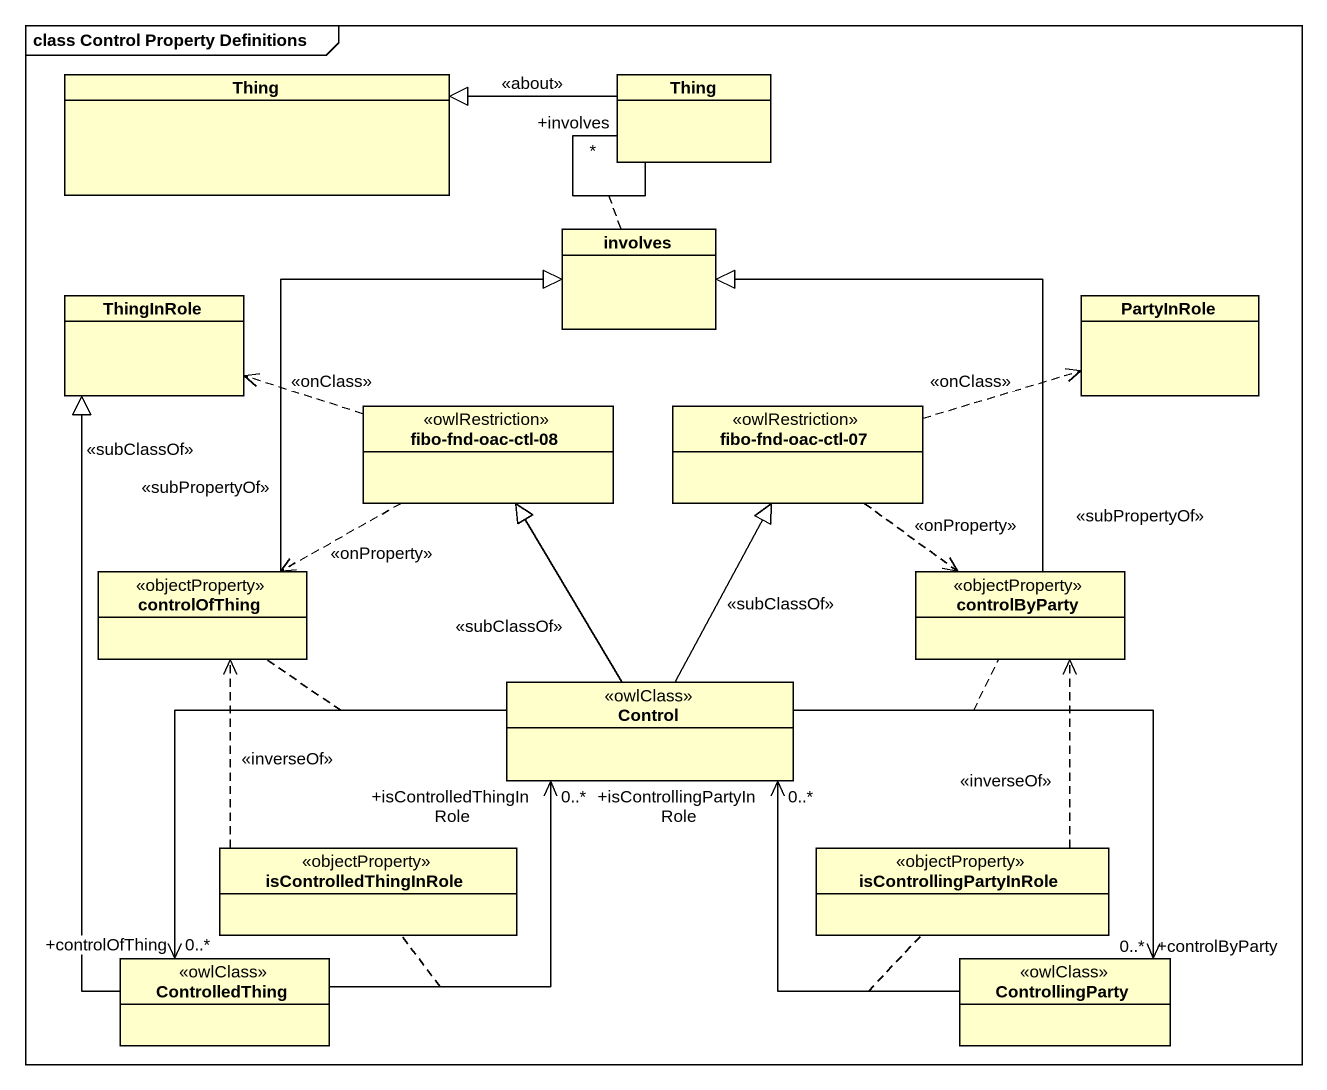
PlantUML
@startuml
mainframe class Control Property Definitions
hide circle
hide empty members
class Thing
class "Thing" as Thing_2
class involves
class ThingInRole
class PartyInRole
class "fibo-fnd-oac-ctl-08" as fibo_fnd_oac_ctl_08 <<owlRestriction>>
class "fibo-fnd-oac-ctl-07" as fibo_fnd_oac_ctl_07 <<owlRestriction>>
class controlOfThing <<objectProperty>>
class controlByParty <<objectProperty>>
class "Control" as Control_ <<owlClass>>
class isControlledThingInRole <<objectProperty>>
class isControllingPartyInRole <<objectProperty>>
class ControlledThing <<owlClass>>
class ControllingParty <<owlClass>>
Thing_2 -left-|> Thing : <<about>>
Thing_2 -- "+involves\n*" Thing_2
(Thing_2, Thing_2) .. involves
fibo_fnd_oac_ctl_08 .left.> ThingInRole : <<onClass>>
fibo_fnd_oac_ctl_08 .left.> controlOfThing : <<onProperty>>
fibo_fnd_oac_ctl_07 .right.> PartyInRole : <<onClass>>
fibo_fnd_oac_ctl_07 ..> controlByParty : <<onProperty>>
controlOfThing -up-|> involves : <<subPropertyOf>>
controlByParty -up-|> involves : <<subPropertyOf>>
Control_ -up-|> fibo_fnd_oac_ctl_08 : <<subClassOf>>
Control_ -up-|> fibo_fnd_oac_ctl_07 : <<subClassOf>>
Control_ --> "0..*\n+controlOfThing" ControlledThing
(Control_, ControlledThing) .. controlOfThing
Control_ --> "0..*\n+controlByParty" ControllingParty
(Control_, ControllingParty) .. controlByParty
isControlledThingInRole .up.> controlOfThing : <<inverseOf>>
isControllingPartyInRole .up.> controlByParty : <<inverseOf>>
ControlledThing -up-|> ThingInRole : <<subClassOf>>
ControlledThing -up-> "0..*\n+isControlledThingInRole" Control_
(ControlledThing, Control_) .. isControlledThingInRole
ControllingParty -up-> "0..*\n+isControllingPartyInRole" Control_
(ControllingParty, Control_) .. isControllingPartyInRole
@enduml
